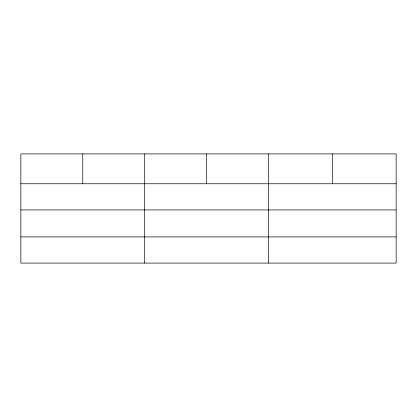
<?xml version="1.0" encoding="UTF-8"?>
<svg xmlns="http://www.w3.org/2000/svg" width="417" height="417" viewBox="0 0 417 417"><rect width="100%" height="100%" fill="white"/><g stroke="black" fill="none" stroke-linecap="round" stroke-linejoin="round"><path stroke-width="0.63" d="M396.15 209.939L396.15 153.904L20.85 153.904L20.85 263.096L396.15 263.096L396.15 209.939L20.85 209.939M20.85 183.756L396.15 183.756M20.85 236.913L396.15 236.913M332.349 153.904L332.349 183.756M268.548 153.904L268.548 263.096M206.623 153.904L206.623 183.756M144.699 153.904L144.699 263.096M82.775 153.904L82.775 183.756"/></g></svg>
